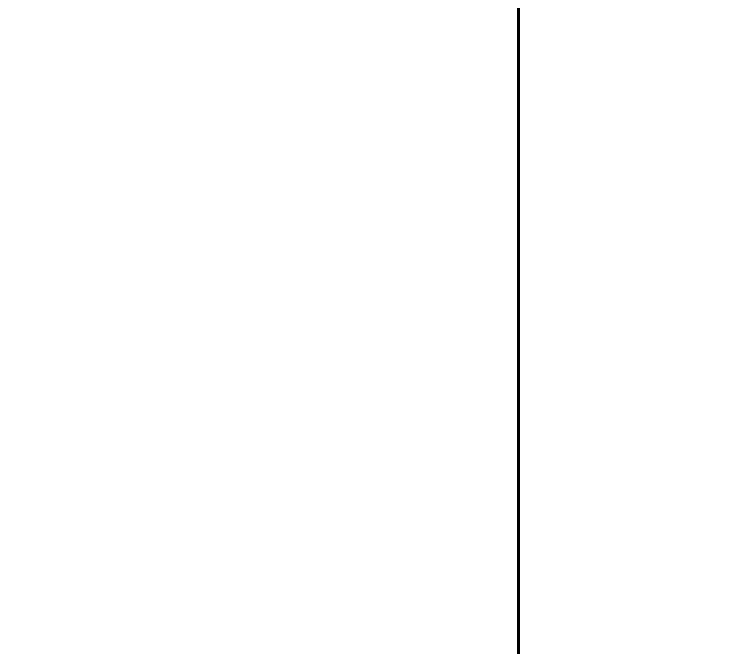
# Model space of a CAD drawing. Header units: inches. Extents: x -4169 to -1846, y 9706 to 12377.
# Drawn here: x -3479.56274 to -3479.54313, y 10411.09018 to 10411.10776 of the extents above; entities that cross this region are included whole.
import ezdxf

# ---------------------------------------------------------------- set-up
doc = ezdxf.new("R2010")
doc.units = ezdxf.units.IN
doc.header["$MEASUREMENT"] = 0
for name, color, linetype, lineweight in [('A-CLNG-PATT-1', 252, 'Continuous', 18), ('A-WALL-PATT-4', 111, 'Continuous', 9), ('I-WALL-3', 2, 'Continuous', 60)]:
    doc.layers.add(name, color=color, linetype=linetype, lineweight=lineweight)

msp = doc.modelspace()

# ---------------------------------------------------------------- hatches: boundary and pattern name
at = {"layer": 'A-CLNG-PATT-1'}
h = msp.add_hatch(dxfattribs=at)
h.set_pattern_fill('FP_28', color=256, style=0, pattern_type=2)
h.set_pattern_definition([(108.435, (4.16, 0), (-16.000521, 32.0003383), [6.072, -44.525]), (139.399, (2.24, 5.76), (-96.00016541, 79.9998798), [2.95, -144.562]), (136.848, (16, 7.68), (-240.00202852, 223.9982064), [7.018, -343.889]), (109.983, (10.88, 12.48), (-47.99971113, 127.99986808), [3.746, -183.53]), (90, (9.6, 0), (-16, 16), [3.2, -12.8]), (118.443, (9.6, 3.2), (112.0002199, -207.99937941), [8.734, -427.981]), (84.289, (5.44, 10.88), (-16.00092206, -143.99947947), [3.216, -157.582]), (129.806, (5.76, 14.08), (64.00060153, -80.0001644), [2.499, -122.465])])
h.paths.add_polyline_path([(-3454.923737, 10334.570865), (-3448.023737, 10334.570865), (-3448.023737, 10341.089396), (-3448.773737, 10341.089396), (-3448.773737, 10343.589396), (-3448.023737, 10343.589396), (-3448.023737, 10345.214396), (-3478.298737, 10345.214396), (-3478.298737, 10334.570865), (-3464.183975, 10334.570865)], flags=0)
h.paths.add_polyline_path([(-3435.323737, 10334.570865), (-3435.323737, 10345.214396), (-3443.273737, 10345.214396), (-3443.273737, 10343.589396), (-3442.523737, 10343.589396), (-3442.523737, 10341.089396), (-3443.273737, 10341.089396), (-3443.273737, 10334.570865), (-3436.03078, 10334.570865)], flags=0)
h.paths.add_polyline_path([(-3454.923737, 10352.964396), (-3435.323737, 10352.964396), (-3435.323737, 10353.520865), (-3478.298737, 10353.520865), (-3478.298737, 10352.964396), (-3456.923737, 10352.964396), (-3456.923737, 10353.214396), (-3454.923737, 10353.214396)], flags=0)
h.paths.add_polyline_path([(-3492.060398, 10353.770865), (-3435.323737, 10353.770865), (-3435.323737, 10391.920865), (-3497.548737, 10391.920865), (-3497.548737, 10356.089396), (-3497.298737, 10356.089396), (-3497.298737, 10354.089396), (-3497.548737, 10354.089396), (-3497.548737, 10353.770865), (-3496.990159, 10353.770865)], flags=0)
h.paths.add_polyline_path([(-3447.300991, 10392.170865), (-3435.323737, 10392.170865), (-3435.323737, 10411.120865), (-3479.548737, 10411.120865), (-3479.548737, 10410.414396), (-3497.548737, 10410.414396), (-3497.548737, 10394.089396), (-3497.298737, 10394.089396), (-3497.298737, 10392.170865), (-3455.742483, 10392.170865)], flags=0)
at = {"layer": 'A-WALL-PATT-4'}
h = msp.add_hatch(dxfattribs=at)
h.set_pattern_fill('FP_1', color=256, style=0, pattern_type=2)
h.set_pattern_definition([(0, (0, 0), (20.48, 5.12), [0.845, -14.515, 0.845, -14.515, -81.92]), (0, (0, 0), (20.48, 5.12), [-30.72, 0.845, -29.875, 0.845, -14.515, -35.84]), (0, (0, 0), (20.48, 5.12), [-76.8, 0.845, -9.395, 0.845, -24.755]), (120, (7.68, 2.56), (-14.67405, 15.1762003), [0.845, -14.515, 0.845, -14.515, -81.92]), (120, (7.68, 2.56), (-14.67405, 15.1762003), [-30.72, 0.845, -29.875, 0.845, -14.515, -35.84]), (120, (7.68, 2.56), (-14.67405, 15.1762003), [-76.8, 0.845, -9.395, 0.845, -24.755]), (240, (10.24, 12.8), (-5.80595, -20.2962003), [0.845, -14.515, 0.845, -14.515, -81.92]), (240, (10.24, 12.8), (-5.80595, -20.2962003), [-30.72, 0.845, -29.875, 0.845, -14.515, -35.84]), (240, (10.24, 12.8), (-5.80595, -20.2962003), [-76.8, 0.845, -9.395, 0.845, -24.755])])
h.paths.add_polyline_path([(-3480.048737, 10410.914396), (-3479.548737, 10410.914396), (-3479.548737, 10650.064396), (-3480.048737, 10650.064396), (-3480.048737, 10411.120865)], flags=0)

# ---------------------------------------------------------------- linework, layer by layer
at = {"layer": 'I-WALL-3'}
msp.add_line((-3479.548737, 10650.564396), (-3479.548737, 10410.414396), dxfattribs=at)

doc.saveas('drawing.dxf')
